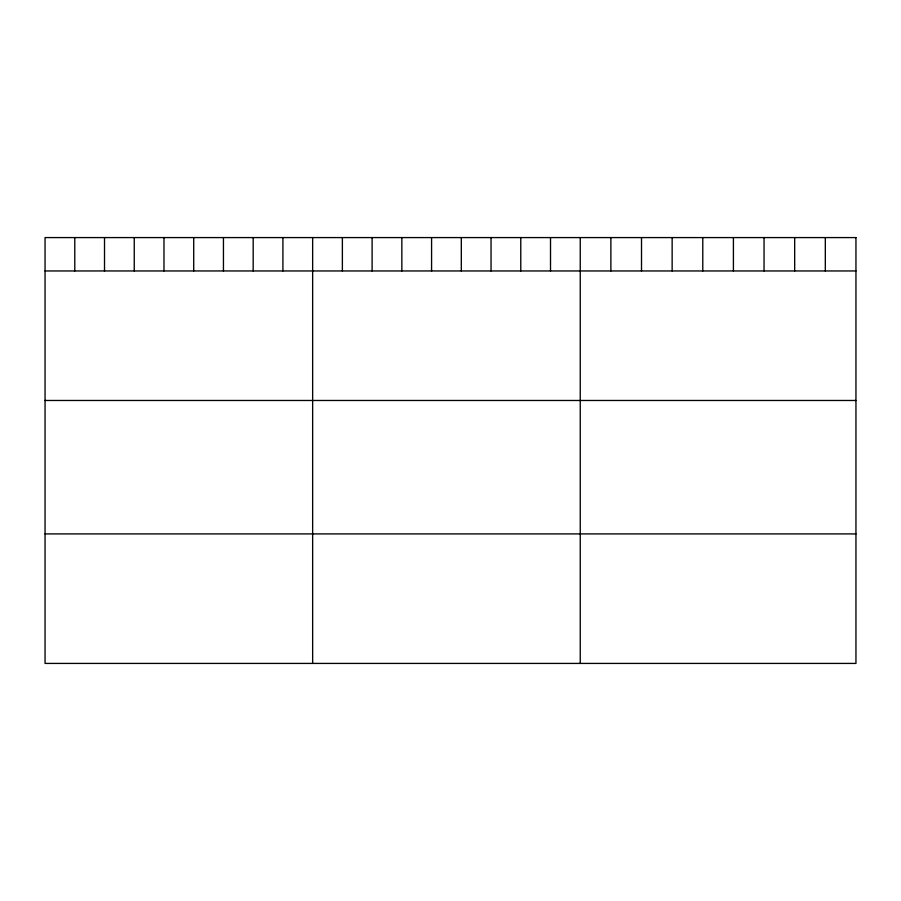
<?xml version="1.0" encoding="UTF-8"?>
<svg xmlns="http://www.w3.org/2000/svg" width="901" height="901" viewBox="0 0 901 901"><rect width="100%" height="100%" fill="white"/><g stroke="black" fill="none" stroke-linecap="round" stroke-linejoin="round"><path stroke-width="1.35" d="M45.05 270.953L855.95 270.953M45.05 400.472L855.95 400.472M45.05 533.91L855.95 533.91M825.316 237.582L825.316 270.953M794.682 237.582L794.682 270.953M764.048 237.582L764.048 270.953M733.414 237.582L733.414 270.953M702.78 237.582L702.78 270.953M672.146 237.582L672.146 270.953M641.512 237.582L641.512 270.953M610.878 237.582L610.878 270.953M580.244 237.582L580.244 663.418M550.511 237.582L550.511 270.953M520.778 237.582L520.778 270.953M491.045 237.582L491.045 270.953M461.312 237.582L461.312 270.953M431.579 237.582L431.579 270.953M401.846 237.582L401.846 270.953M372.113 237.582L372.113 270.953M342.38 237.582L342.38 270.953M312.647 237.582L312.647 663.418M282.914 237.582L282.914 270.953M253.181 237.582L253.181 270.953M223.448 237.582L223.448 270.953M193.715 237.582L193.715 270.953M163.982 237.582L163.982 270.953M134.249 237.582L134.249 270.953M104.516 237.582L104.516 270.953M74.783 237.582L74.783 270.953M855.95 237.582L45.05 237.582L45.05 663.418L855.95 663.418L855.95 237.582"/></g></svg>
